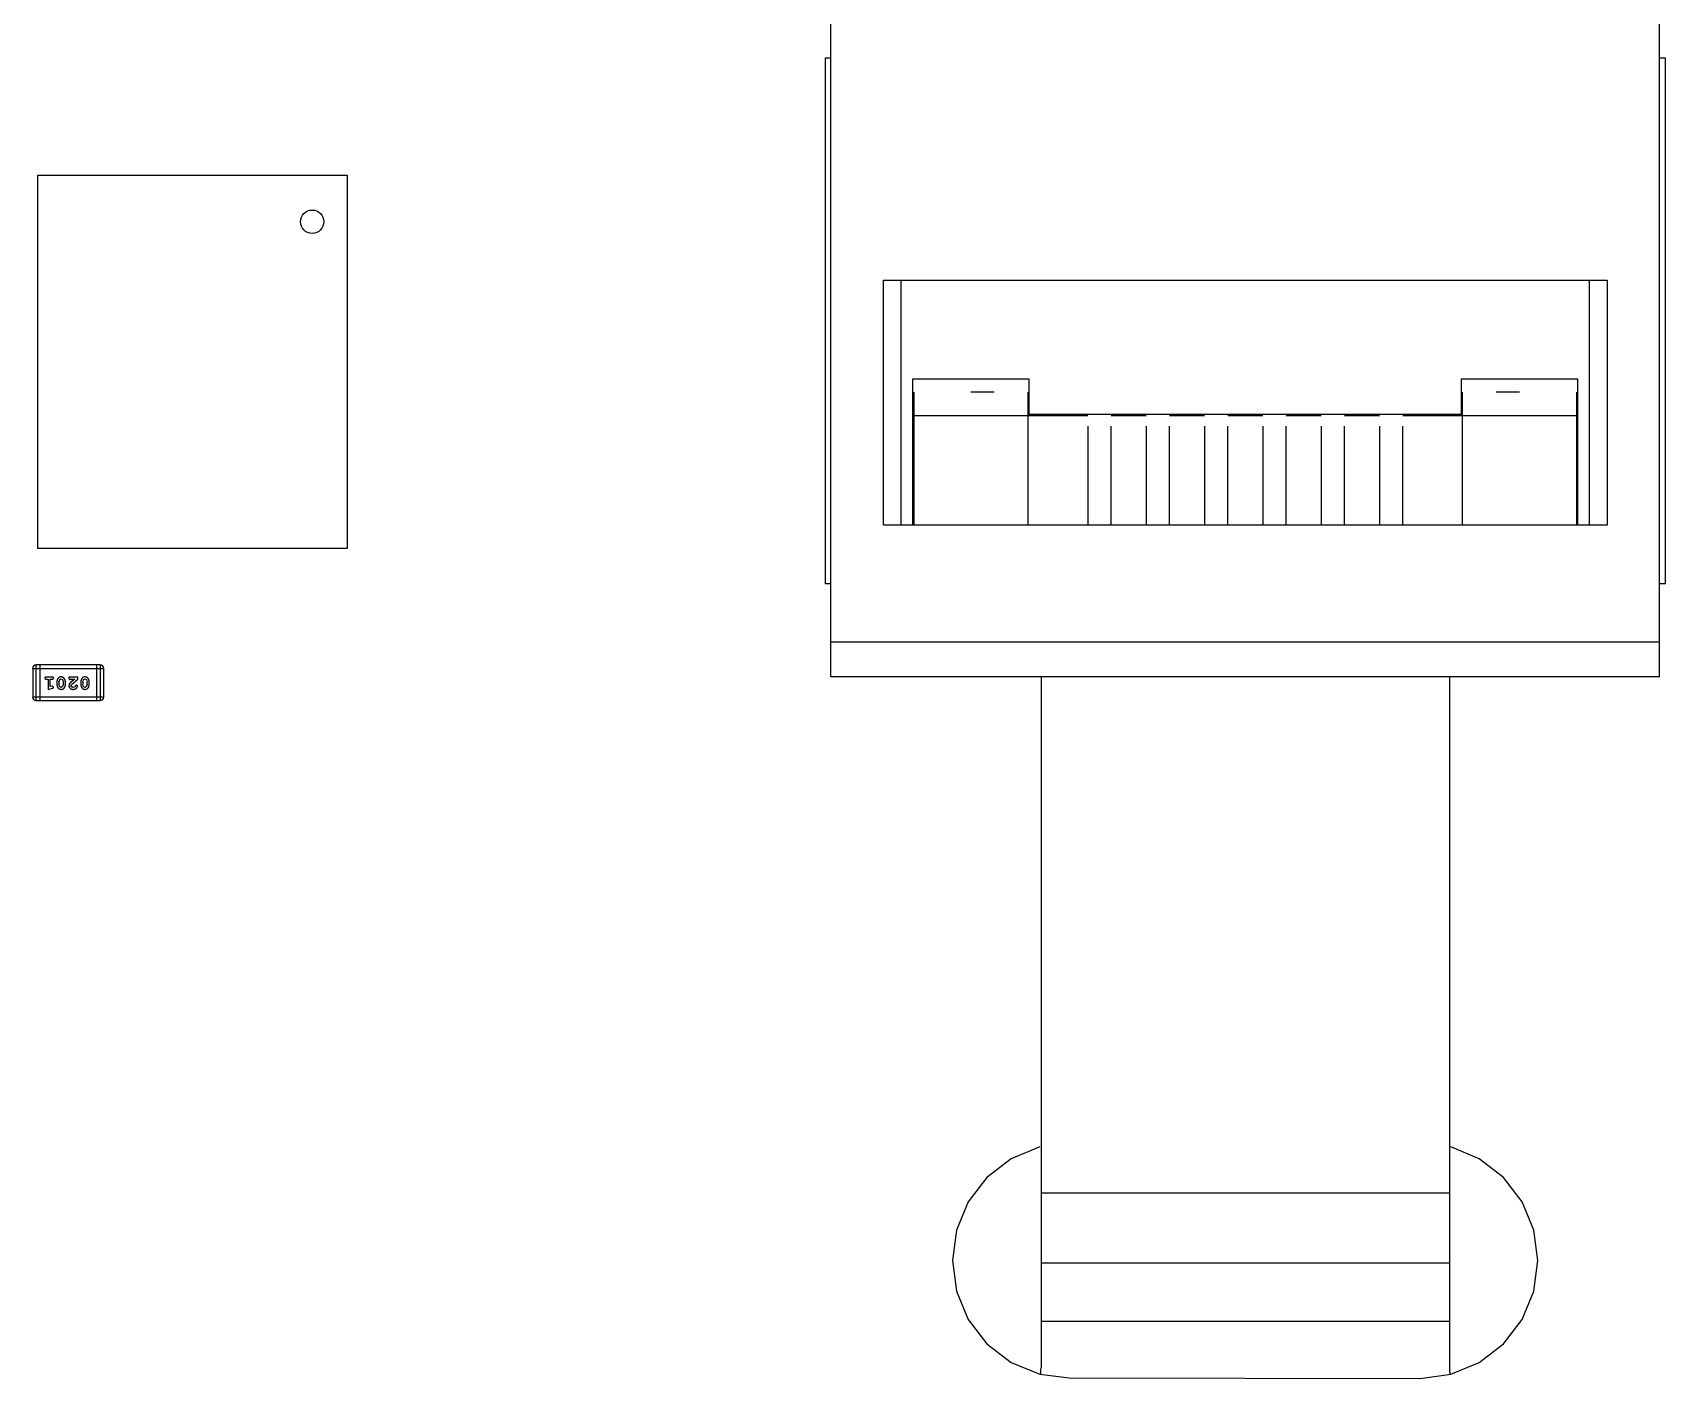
# Model space of a CAD drawing. Header units: inches. Extents: x -13 to 240, y -18 to 126.
# Drawn here: x 199.44 to 213.43, y 46.46 to 57.99 of the extents above; entities that cross this region are included whole.
import ezdxf

# ---------------------------------------------------------------- set-up
doc = ezdxf.new("R2010")
doc.units = ezdxf.units.IN
doc.header["$LTSCALE"] = 1.21
doc.header["$MEASUREMENT"] = 0
doc.layers.get('0').update_dxf_attribs({"linetype": 'CONTINUOUS'})

msp = doc.modelspace()

# ---------------------------------------------------------------- linework, layer by layer
at = {"color": 7, "linetype": 'Continuous'}
for p, q in [((206.277, 52.466), (206.277, 58.266)), ((213.377, 52.466), (213.377, 58.266)), ((206.227, 57.766), (206.227, 53.266)), ((206.277, 57.766), (206.227, 57.766)), ((213.427, 57.766), (213.377, 57.766)), ((213.427, 53.266), (213.427, 57.766)), ((199.482, 53.566), (199.482, 56.766)), ((199.482, 56.766), (202.132, 56.766)), ((202.132, 56.766), (202.132, 53.566)), ((206.727, 53.766), (206.727, 55.866)), ((206.727, 55.866), (212.927, 55.866)), ((206.877, 55.866), (206.877, 53.766)), ((212.777, 53.766), (212.777, 55.866)), ((212.927, 55.866), (212.927, 53.766)), ((206.977, 55.016), (206.977, 53.766)), ((207.977, 55.016), (206.977, 55.016)), ((207.977, 54.716), (207.977, 55.016)), ((211.677, 55.016), (211.677, 54.716)), ((212.677, 55.016), (211.677, 55.016)), ((212.677, 53.766), (212.677, 55.016)), ((206.987, 54.906), (206.987, 53.766)), ((207.677, 54.906), (207.477, 54.906)), ((207.967, 53.766), (207.967, 54.906)), ((211.687, 54.906), (211.687, 53.766)), ((212.177, 54.906), (211.977, 54.906)), ((212.667, 53.766), (212.667, 54.906)), ((206.987, 54.706), (208.477, 54.706)), ((211.677, 54.716), (207.977, 54.716)), ((208.427, 54.716), (208.427, 54.706)), ((208.677, 54.706), (208.977, 54.706)), ((208.727, 54.706), (208.727, 54.716)), ((208.927, 54.706), (208.927, 54.716)), ((209.177, 54.706), (209.477, 54.706)), ((209.227, 54.716), (209.227, 54.706)), ((209.427, 54.706), (209.427, 54.716)), ((209.677, 54.706), (209.977, 54.706)), ((209.727, 54.716), (209.727, 54.706)), ((209.927, 54.706), (209.927, 54.716)), ((210.177, 54.706), (210.477, 54.706)), ((210.227, 54.716), (210.227, 54.706)), ((210.427, 54.706), (210.427, 54.716)), ((210.677, 54.706), (210.977, 54.706)), ((210.727, 54.716), (210.727, 54.706)), ((210.927, 54.716), (210.927, 54.706)), ((211.177, 54.706), (212.667, 54.706)), ((211.227, 54.706), (211.227, 54.716)), ((208.477, 54.616), (208.477, 53.766)), ((208.677, 53.766), (208.677, 54.616)), ((208.977, 54.616), (208.977, 53.766)), ((209.177, 53.766), (209.177, 54.616)), ((209.477, 54.616), (209.477, 53.766)), ((209.677, 53.766), (209.677, 54.616)), ((209.977, 54.616), (209.977, 53.766)), ((210.177, 53.766), (210.177, 54.616)), ((210.477, 54.616), (210.477, 53.766)), ((210.677, 53.766), (210.677, 54.616)), ((210.977, 54.616), (210.977, 53.766)), ((211.177, 53.766), (211.177, 54.616)), ((206.977, 54.066), (206.987, 54.066)), ((212.667, 54.066), (212.677, 54.066)), ((212.927, 53.766), (206.727, 53.766)), ((202.132, 53.566), (199.482, 53.566)), ((206.227, 53.266), (206.277, 53.266)), ((213.377, 53.266), (213.427, 53.266)), ((206.277, 52.766), (213.377, 52.766)), ((199.437, 52.538), (199.437, 52.294)), ((199.437, 52.538), (200.046, 52.538)), ((199.467, 52.264), (199.467, 52.569)), ((200.016, 52.569), (199.467, 52.569)), ((199.498, 52.569), (199.498, 52.264)), ((199.605, 52.465), (199.553, 52.465)), ((199.748, 52.465), (199.748, 52.457)), ((199.825, 52.465), (199.748, 52.465)), ((199.825, 52.446), (199.825, 52.465)), ((199.985, 52.569), (199.985, 52.264)), ((200.016, 52.569), (200.016, 52.264)), ((200.046, 52.294), (200.046, 52.538)), ((213.377, 52.466), (206.277, 52.466)), ((208.077, 52.466), (208.077, 46.546)), ((211.577, 52.466), (211.577, 46.546)), ((199.553, 52.448), (199.57, 52.448)), ((199.57, 52.448), (199.57, 52.36)), ((199.57, 52.36), (199.607, 52.369)), ((199.587, 52.383), (199.587, 52.448)), ((199.587, 52.448), (199.605, 52.448)), ((199.602, 52.387), (199.587, 52.383)), ((199.608, 52.388), (199.602, 52.387)), ((199.616, 52.379), (199.608, 52.388)), ((199.644, 52.422), (199.644, 52.404)), ((199.661, 52.422), (199.669, 52.443)), ((199.661, 52.422), (199.661, 52.404)), ((199.669, 52.382), (199.661, 52.404)), ((199.669, 52.443), (199.681, 52.449)), ((199.681, 52.377), (199.669, 52.382)), ((199.681, 52.449), (199.693, 52.444)), ((199.693, 52.383), (199.681, 52.377)), ((199.693, 52.444), (199.701, 52.422)), ((199.701, 52.404), (199.693, 52.383)), ((199.701, 52.404), (199.701, 52.422)), ((199.718, 52.404), (199.718, 52.422)), ((199.757, 52.445), (199.762, 52.448)), ((199.762, 52.448), (199.798, 52.448)), ((199.798, 52.448), (199.765, 52.421)), ((199.765, 52.391), (199.77, 52.401)), ((199.77, 52.401), (199.825, 52.446)), ((199.8, 52.382), (199.785, 52.377)), ((199.804, 52.391), (199.8, 52.382)), ((199.813, 52.397), (199.804, 52.391)), ((199.822, 52.389), (199.813, 52.397)), ((199.849, 52.422), (199.849, 52.404)), ((199.866, 52.422), (199.873, 52.443)), ((199.866, 52.422), (199.866, 52.404)), ((199.873, 52.382), (199.866, 52.404)), ((199.873, 52.443), (199.885, 52.449)), ((199.886, 52.377), (199.873, 52.382)), ((199.885, 52.449), (199.898, 52.444)), ((199.898, 52.383), (199.886, 52.377)), ((199.898, 52.444), (199.905, 52.422)), ((199.905, 52.404), (199.898, 52.383)), ((199.905, 52.404), (199.905, 52.422)), ((199.922, 52.404), (199.922, 52.422)), ((200.046, 52.294), (199.437, 52.294)), ((199.467, 52.264), (200.016, 52.264)), ((208.066, 48.44), (207.822, 48.339)), ((211.831, 48.339), (211.588, 48.44)), ((207.822, 48.339), (207.614, 48.179)), ((212.04, 48.179), (211.831, 48.339)), ((207.614, 48.179), (207.453, 47.97)), ((212.2, 47.97), (212.04, 48.179)), ((208.077, 48.046), (211.577, 48.046)), ((207.453, 47.97), (207.352, 47.727)), ((212.301, 47.727), (212.2, 47.97)), ((207.352, 47.727), (207.318, 47.466)), ((212.335, 47.466), (212.301, 47.727)), ((207.318, 47.466), (207.352, 47.205)), ((208.077, 47.446), (211.577, 47.446)), ((212.301, 47.205), (212.335, 47.466)), ((207.352, 47.205), (207.453, 46.962)), ((212.2, 46.962), (212.301, 47.205)), ((207.453, 46.962), (207.614, 46.753)), ((208.077, 46.946), (211.577, 46.946)), ((212.04, 46.753), (212.2, 46.962)), ((207.614, 46.753), (207.822, 46.592)), ((211.831, 46.592), (212.04, 46.753)), ((207.822, 46.592), (208.066, 46.492)), ((211.588, 46.492), (211.831, 46.592)), ((208.066, 46.492), (208.318, 46.462)), ((208.318, 46.462), (211.327, 46.457)), ((211.327, 46.457), (211.588, 46.492))]:
    msp.add_line(p, q, dxfattribs=at)
msp.add_circle((201.832, 56.366), 0.1, dxfattribs=at)
for centre, radius, start, end in [((199.467, 52.538), 0.0305, 90, 180), ((200.016, 52.538), 0.0305, 0, 90), ((199.467, 52.294), 0.0305, 180, 270), ((200.016, 52.294), 0.0305, 270, 0), ((207.577, 46.546), 0.5, 353.4714, 0), ((212.077, 46.546), 0.5, 180, 186.5263)]:
    msp.add_arc(centre, radius, start, end, dxfattribs=at)
for points, knots in [([(199.553, 52.465), (199.552, 52.465), (199.55, 52.465), (199.548, 52.464), (199.546, 52.464), (199.544, 52.463), (199.543, 52.461), (199.542, 52.46), (199.542, 52.458), (199.542, 52.457), (199.542, 52.456)], [0, 0, 0, 0, 0.169012, 0.317488, 0.445429, 0.560977, 0.67065, 0.776666, 0.88492, 1, 1, 1, 1]), ([(199.616, 52.456), (199.616, 52.457), (199.616, 52.458), (199.615, 52.46), (199.614, 52.461), (199.613, 52.463), (199.612, 52.464), (199.61, 52.464), (199.607, 52.465), (199.606, 52.465), (199.605, 52.465)], [0, 0, 0, 0, 0.115051, 0.223278, 0.329269, 0.437893, 0.554681, 0.682591, 0.83103, 1, 1, 1, 1]), ([(199.681, 52.467), (199.679, 52.467), (199.677, 52.466), (199.673, 52.466), (199.669, 52.465), (199.665, 52.463), (199.662, 52.461), (199.659, 52.458), (199.656, 52.456), (199.654, 52.452), (199.651, 52.449), (199.649, 52.445), (199.648, 52.441), (199.646, 52.437), (199.645, 52.434), (199.645, 52.43), (199.644, 52.426), (199.644, 52.423), (199.644, 52.422)], [0, 0, 0, 0, 0.067217, 0.131051, 0.19272, 0.252824, 0.312745, 0.373449, 0.436041, 0.501494, 0.567761, 0.632087, 0.695096, 0.757109, 0.817993, 0.878657, 0.939311, 1, 1, 1, 1]), ([(199.718, 52.422), (199.718, 52.423), (199.718, 52.425), (199.718, 52.428), (199.717, 52.431), (199.716, 52.435), (199.716, 52.438), (199.714, 52.441), (199.713, 52.444), (199.712, 52.446), (199.71, 52.449), (199.708, 52.452), (199.707, 52.454), (199.705, 52.456), (199.703, 52.458), (199.702, 52.46), (199.7, 52.461), (199.698, 52.463), (199.695, 52.464), (199.69, 52.466), (199.686, 52.466), (199.683, 52.467), (199.681, 52.467)], [0, 0, 0, 0, 0.049886, 0.09882, 0.148132, 0.19689, 0.246038, 0.295176, 0.345305, 0.395692, 0.445312, 0.491875, 0.535813, 0.577009, 0.616081, 0.652689, 0.687585, 0.720206, 0.785062, 0.85223, 0.923759, 1, 1, 1, 1]), ([(199.885, 52.467), (199.884, 52.467), (199.881, 52.466), (199.877, 52.466), (199.873, 52.465), (199.87, 52.463), (199.866, 52.461), (199.863, 52.458), (199.86, 52.456), (199.858, 52.452), (199.856, 52.449), (199.854, 52.445), (199.852, 52.441), (199.851, 52.437), (199.85, 52.434), (199.849, 52.43), (199.849, 52.426), (199.849, 52.423), (199.849, 52.422)], [0, 0, 0, 0, 0.067217, 0.131051, 0.19272, 0.252824, 0.312745, 0.373449, 0.436041, 0.501494, 0.567761, 0.632087, 0.695096, 0.757109, 0.817993, 0.878657, 0.939311, 1, 1, 1, 1]), ([(199.922, 52.422), (199.922, 52.423), (199.922, 52.425), (199.922, 52.428), (199.922, 52.431), (199.921, 52.435), (199.92, 52.438), (199.919, 52.441), (199.918, 52.444), (199.916, 52.446), (199.915, 52.449), (199.913, 52.452), (199.911, 52.454), (199.91, 52.456), (199.908, 52.458), (199.906, 52.46), (199.905, 52.461), (199.902, 52.463), (199.899, 52.464), (199.895, 52.466), (199.89, 52.466), (199.887, 52.467), (199.885, 52.467)], [0, 0, 0, 0, 0.049886, 0.09882, 0.148132, 0.19689, 0.246038, 0.295176, 0.345305, 0.395692, 0.445312, 0.491875, 0.535813, 0.577009, 0.616081, 0.652689, 0.687585, 0.720206, 0.785062, 0.85223, 0.923759, 1, 1, 1, 1]), ([(199.542, 52.456), (199.542, 52.456), (199.542, 52.455), (199.542, 52.453), (199.543, 52.451), (199.544, 52.45), (199.546, 52.449), (199.548, 52.448), (199.55, 52.448), (199.552, 52.448), (199.553, 52.448)], [0, 0, 0, 0, 0.11517, 0.223509, 0.328254, 0.438012, 0.553651, 0.682263, 0.830856, 1, 1, 1, 1]), ([(199.605, 52.448), (199.606, 52.448), (199.607, 52.448), (199.61, 52.448), (199.612, 52.449), (199.613, 52.45), (199.614, 52.451), (199.615, 52.453), (199.616, 52.455), (199.616, 52.456), (199.616, 52.456)], [0, 0, 0, 0, 0.169102, 0.317658, 0.446239, 0.563118, 0.671828, 0.776546, 0.884858, 1, 1, 1, 1]), ([(199.607, 52.369), (199.608, 52.37), (199.609, 52.37), (199.611, 52.371), (199.613, 52.372), (199.614, 52.373), (199.615, 52.374), (199.615, 52.376), (199.616, 52.377), (199.616, 52.378), (199.616, 52.379)], [0, 0, 0, 0, 0.187321, 0.344927, 0.475328, 0.579604, 0.674244, 0.773631, 0.882025, 1, 1, 1, 1]), ([(199.644, 52.404), (199.644, 52.403), (199.644, 52.401), (199.644, 52.398), (199.645, 52.395), (199.646, 52.392), (199.647, 52.389), (199.648, 52.385), (199.649, 52.383), (199.65, 52.38), (199.652, 52.377), (199.654, 52.374), (199.655, 52.372), (199.657, 52.37), (199.659, 52.368), (199.66, 52.366), (199.662, 52.365), (199.664, 52.363), (199.668, 52.362), (199.672, 52.361), (199.676, 52.36), (199.68, 52.36), (199.681, 52.36)], [0, 0, 0, 0, 0.049855, 0.099516, 0.148482, 0.19758, 0.246804, 0.296268, 0.346517, 0.397047, 0.446826, 0.49336, 0.537801, 0.579207, 0.617974, 0.654833, 0.689171, 0.722088, 0.786392, 0.853518, 0.924186, 1, 1, 1, 1]), ([(199.681, 52.36), (199.683, 52.36), (199.685, 52.36), (199.689, 52.36), (199.693, 52.362), (199.697, 52.363), (199.7, 52.365), (199.703, 52.368), (199.706, 52.371), (199.709, 52.374), (199.711, 52.378), (199.713, 52.381), (199.714, 52.385), (199.716, 52.389), (199.717, 52.393), (199.717, 52.396), (199.718, 52.4), (199.718, 52.403), (199.718, 52.404)], [0, 0, 0, 0, 0.06692, 0.130834, 0.19258, 0.252759, 0.312631, 0.373411, 0.436359, 0.501894, 0.568244, 0.632472, 0.69556, 0.757163, 0.818592, 0.878885, 0.939235, 1, 1, 1, 1]), ([(199.748, 52.457), (199.748, 52.456), (199.748, 52.454), (199.748, 52.451), (199.749, 52.449), (199.75, 52.447), (199.751, 52.446), (199.753, 52.445), (199.755, 52.445), (199.756, 52.445), (199.757, 52.445)], [0, 0, 0, 0, 0.1844, 0.34094, 0.473574, 0.586824, 0.690029, 0.789175, 0.890445, 1, 1, 1, 1]), ([(199.765, 52.421), (199.764, 52.42), (199.762, 52.418), (199.76, 52.416), (199.758, 52.414), (199.756, 52.412), (199.754, 52.41), (199.753, 52.408), (199.752, 52.407), (199.75, 52.405), (199.749, 52.402), (199.749, 52.399), (199.748, 52.396), (199.748, 52.393), (199.748, 52.392)], [0, 0, 0, 0, 0.103002, 0.197728, 0.285279, 0.365235, 0.437224, 0.502446, 0.560545, 0.611446, 0.707576, 0.80349, 0.900532, 1, 1, 1, 1]), ([(199.748, 52.392), (199.748, 52.391), (199.748, 52.389), (199.748, 52.386), (199.749, 52.383), (199.75, 52.38), (199.752, 52.377), (199.754, 52.374), (199.756, 52.372), (199.758, 52.369), (199.761, 52.367), (199.764, 52.365), (199.767, 52.363), (199.77, 52.362), (199.773, 52.361), (199.777, 52.36), (199.781, 52.36), (199.783, 52.36), (199.785, 52.36)], [0, 0, 0, 0, 0.060981, 0.120256, 0.178148, 0.236115, 0.293993, 0.352864, 0.413358, 0.476056, 0.539296, 0.602396, 0.665116, 0.728325, 0.792919, 0.859317, 0.928302, 1, 1, 1, 1]), ([(199.785, 52.377), (199.783, 52.377), (199.781, 52.377), (199.777, 52.378), (199.773, 52.379), (199.77, 52.381), (199.768, 52.383), (199.766, 52.386), (199.765, 52.389), (199.765, 52.39), (199.765, 52.391)], [0, 0, 0, 0, 0.156344, 0.299348, 0.4327, 0.561, 0.682299, 0.791883, 0.89611, 1, 1, 1, 1]), ([(199.785, 52.36), (199.786, 52.36), (199.79, 52.36), (199.795, 52.361), (199.799, 52.362), (199.804, 52.364), (199.808, 52.366), (199.812, 52.369), (199.815, 52.373), (199.817, 52.376), (199.819, 52.38), (199.821, 52.383), (199.822, 52.386), (199.822, 52.388), (199.822, 52.389)], [0, 0, 0, 0, 0.098286, 0.193983, 0.289056, 0.384352, 0.477435, 0.566197, 0.652355, 0.737986, 0.818188, 0.887401, 0.94802, 1, 1, 1, 1]), ([(199.849, 52.404), (199.849, 52.403), (199.849, 52.401), (199.849, 52.398), (199.849, 52.395), (199.85, 52.392), (199.851, 52.389), (199.852, 52.385), (199.853, 52.383), (199.855, 52.38), (199.857, 52.377), (199.858, 52.374), (199.86, 52.372), (199.861, 52.37), (199.863, 52.368), (199.865, 52.366), (199.867, 52.365), (199.869, 52.363), (199.872, 52.362), (199.876, 52.361), (199.881, 52.36), (199.884, 52.36), (199.886, 52.36)], [0, 0, 0, 0, 0.049855, 0.099516, 0.148482, 0.19758, 0.246804, 0.296268, 0.346517, 0.397047, 0.446826, 0.49336, 0.537801, 0.579207, 0.617974, 0.654833, 0.689171, 0.722088, 0.786392, 0.853518, 0.924186, 1, 1, 1, 1]), ([(199.886, 52.36), (199.887, 52.36), (199.89, 52.36), (199.894, 52.36), (199.898, 52.362), (199.901, 52.363), (199.905, 52.365), (199.908, 52.368), (199.911, 52.371), (199.913, 52.374), (199.915, 52.378), (199.917, 52.381), (199.919, 52.385), (199.92, 52.389), (199.921, 52.393), (199.922, 52.396), (199.922, 52.4), (199.922, 52.403), (199.922, 52.404)], [0, 0, 0, 0, 0.06692, 0.130834, 0.19258, 0.252759, 0.312631, 0.373411, 0.436359, 0.501894, 0.568244, 0.632472, 0.69556, 0.757163, 0.818592, 0.878885, 0.939235, 1, 1, 1, 1])]:
    msp.add_open_spline(points, degree=3, knots=knots, dxfattribs=at)

doc.saveas('drawing.dxf')
